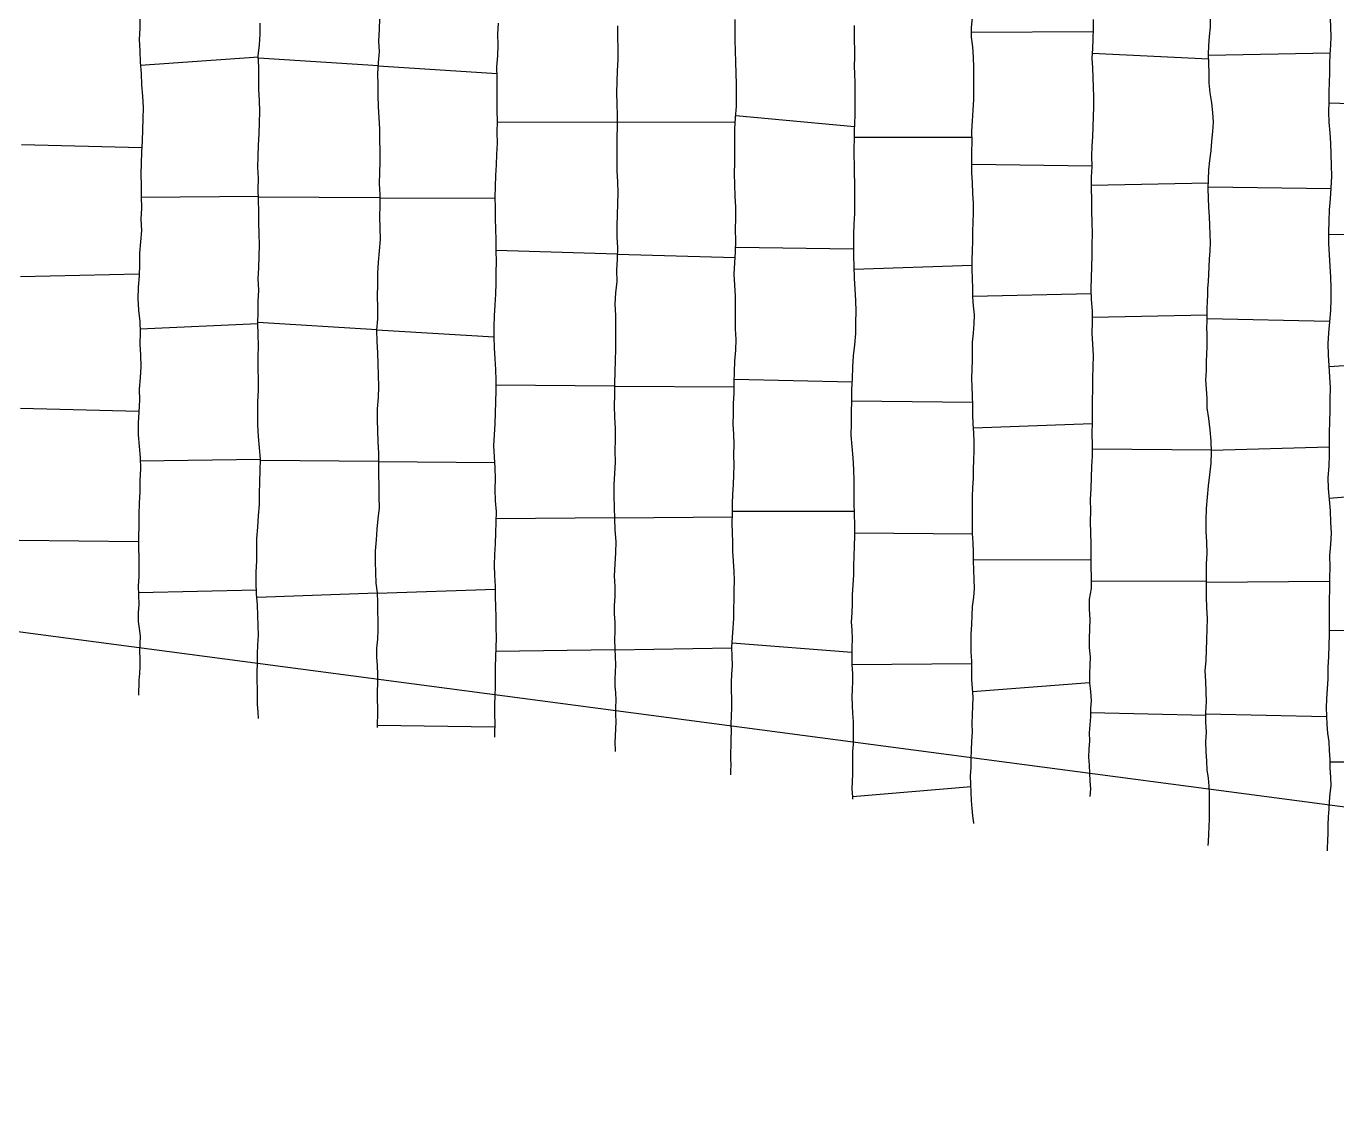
# Model space of a CAD drawing. Extents: x 703186 to 703989, y 1560402 to 1561368.
# Drawn here: x 703243.44 to 703293.05, y 1560465.22 to 1560506.27 of the extents above; entities that cross this region are included whole.
import ezdxf

# ---------------------------------------------------------------- set-up
doc = ezdxf.new("R2010")
doc.units = 0
for name, color, linetype in [('10124_2002_REAL', 30, 'Continuous'), ('AGROCAD PLL', 7, 'Continuous'), ('PANTE_2002', 7, 'Continuous')]:
    doc.layers.add(name, color=color, linetype=linetype)

msp = doc.modelspace()

# ---------------------------------------------------------------- linework, layer by layer
at = {"layer": '10124_2002_REAL'}
for points in [[(703247.7394, 1560506.6184), (703247.7377, 1560506.1966), (703247.7202, 1560505.7669), (703247.7353, 1560505.3405), (703247.756, 1560504.9093), (703247.787, 1560504.4778), (703247.8061, 1560504.0463), (703247.8404, 1560503.6149), (703247.866, 1560503.1918), (703247.8509, 1560502.7602), (703247.8364, 1560502.3386), (703247.8346, 1560501.9221), (703247.8076, 1560501.4961), (703247.788, 1560501.0777), (703247.7812, 1560500.6637), (703247.7934, 1560500.24), (703247.7967, 1560499.8125), (703247.8009, 1560499.3753), (703247.7819, 1560498.9541), (703247.8015, 1560498.5309), (703247.767, 1560498.1009), (703247.7243, 1560497.669), (703247.7267, 1560497.2426), (703247.7096, 1560496.8121), (703247.6764, 1560496.3781), (703247.6682, 1560495.9433), (703247.6881, 1560495.5173), (703247.7354, 1560495.088), (703247.7545, 1560494.661), (703247.7392, 1560494.2248), (703247.7647, 1560493.8036), (703247.7729, 1560493.366), (703247.7541, 1560492.9479), (703247.7187, 1560492.5226), (703247.7267, 1560492.1001), (703247.7028, 1560491.6647), (703247.6759, 1560491.2326), (703247.6813, 1560490.7945), (703247.7198, 1560490.3655), (703247.7538, 1560489.9352), (703247.76, 1560489.4978), (703247.7385, 1560489.0593), (703247.7367, 1560488.6266), (703247.7162, 1560488.1963), (703247.6981, 1560487.7699), (703247.7006, 1560487.3466), (703247.6863, 1560486.9229), (703247.6897, 1560486.516), (703247.7022, 1560486.1356), (703247.7064, 1560485.772), (703247.6967, 1560485.4146), (703247.6812, 1560485.0695), (703247.6898, 1560484.7103), (703247.6991, 1560484.3639), (703247.6775, 1560484.0409), (703247.6775, 1560483.7188), (703247.7214, 1560483.4481), (703247.7491, 1560483.1675), (703247.7346, 1560482.8755), (703247.7304, 1560482.5926), (703247.7466, 1560482.3057), (703247.7417, 1560482.0198), (703247.7292, 1560481.7503), (703247.7079, 1560481.4997), (703247.7049, 1560481.2916), (703247.6908, 1560481.1054), (703247.6891, 1560480.9281)], [(703252.228, 1560480.0496), (703252.2178, 1560480.2977), (703252.2001, 1560480.5737), (703252.1943, 1560480.8579), (703252.1921, 1560481.1637), (703252.187, 1560481.4764), (703252.1832, 1560481.8022), (703252.1947, 1560482.1365), (703252.1951, 1560482.4776), (703252.211, 1560482.8294), (703252.2362, 1560483.1906), (703252.218, 1560483.5647), (703252.2018, 1560483.9465), (703252.1906, 1560484.346), (703252.1602, 1560484.7677), (703252.1484, 1560485.1789), (703252.1489, 1560485.5923), (703252.1685, 1560486.0211), (703252.1633, 1560486.4365), (703252.1687, 1560486.8655), (703252.2065, 1560487.2868), (703252.2276, 1560487.7182), (703252.2726, 1560488.1499), (703252.2668, 1560488.5638), (703252.2784, 1560488.9976), (703252.2924, 1560489.4381), (703252.304, 1560489.8723), (703252.2684, 1560490.2989), (703252.227, 1560490.7286), (703252.2104, 1560491.1648), (703252.2115, 1560491.5992), (703252.2121, 1560492.035), (703252.2333, 1560492.4662), (703252.2374, 1560492.8909), (703252.2178, 1560493.3058), (703252.2242, 1560493.7314), (703252.2284, 1560494.1599), (703252.2258, 1560494.587), (703252.2068, 1560495.0094), (703252.2138, 1560495.4365), (703252.2254, 1560495.8498), (703252.2392, 1560496.2745), (703252.2254, 1560496.6959), (703252.2477, 1560497.1209), (703252.2627, 1560497.5508), (703252.2662, 1560497.9707), (703252.2559, 1560498.3971), (703252.2445, 1560498.8188), (703252.2443, 1560499.2472), (703252.2371, 1560499.6742), (703252.2187, 1560500.0955), (703252.2278, 1560500.5129), (703252.209, 1560500.9179), (703252.2142, 1560501.3426), (703252.2366, 1560501.7665), (703252.2598, 1560502.1865), (703252.2747, 1560502.6129), (703252.288, 1560503.036), (703252.2733, 1560503.4559), (703252.2452, 1560503.8745), (703252.2457, 1560504.2921), (703252.2435, 1560504.7149), (703252.2249, 1560505.14), (703252.2686, 1560505.5623), (703252.2983, 1560505.9721), (703252.3014, 1560506.3811)], [(703256.8152, 1560506.5579), (703256.7941, 1560506.1429), (703256.7731, 1560505.7117), (703256.7962, 1560505.2923), (703256.7647, 1560504.8869), (703256.7378, 1560504.4634), (703256.7439, 1560504.0476), (703256.7554, 1560503.6416), (703256.7629, 1560503.2248), (703256.7908, 1560502.7951), (703256.8083, 1560502.3844), (703256.8073, 1560501.9693), (703256.823, 1560501.5483), (703256.8217, 1560501.1362), (703256.811, 1560500.7183), (703256.7989, 1560500.3082), (703256.8259, 1560499.8914), (703256.8241, 1560499.471), (703256.8118, 1560499.0444), (703256.8222, 1560498.6245), (703256.8358, 1560498.1923), (703256.7985, 1560497.7608), (703256.7569, 1560497.3339), (703256.7322, 1560496.9072), (703256.7372, 1560496.4785), (703256.7266, 1560496.0454), (703256.7346, 1560495.6149), (703256.7312, 1560495.1853), (703256.7049, 1560494.7511), (703256.7061, 1560494.3227), (703256.7382, 1560493.8973), (703256.7512, 1560493.4727), (703256.7627, 1560493.0525), (703256.7753, 1560492.6238), (703256.7566, 1560492.1991), (703256.7299, 1560491.7796), (703256.7206, 1560491.3593), (703256.7342, 1560490.941), (703256.7514, 1560490.5202), (703256.7762, 1560490.0945), (703256.7724, 1560489.6791), (703256.7772, 1560489.2722), (703256.7902, 1560488.8564), (703256.7859, 1560488.4431), (703256.7953, 1560488.0248), (703256.7437, 1560487.6105), (703256.7061, 1560487.2104), (703256.6872, 1560486.8131), (703256.6533, 1560486.3974), (703256.6453, 1560485.9827), (703256.6616, 1560485.5691), (703256.6747, 1560485.1692), (703256.7211, 1560484.7993), (703256.7332, 1560484.4508), (703256.7412, 1560484.1074), (703256.7533, 1560483.7569), (703256.7458, 1560483.3985), (703256.7356, 1560483.0481), (703256.7038, 1560482.7057), (703256.6929, 1560482.3646), (703256.718, 1560482.0476), (703256.7354, 1560481.7161), (703256.7357, 1560481.3845), (703256.7239, 1560481.0666), (703256.7183, 1560480.7569), (703256.7367, 1560480.4669), (703256.7379, 1560480.168), (703256.7269, 1560479.8628), (703256.7246, 1560479.7021)], [(703261.1753, 1560479.3349), (703261.1769, 1560479.5091), (703261.1863, 1560479.8538), (703261.1779, 1560480.2013), (703261.1833, 1560480.5574), (703261.1878, 1560480.9056), (703261.1993, 1560481.258), (703261.2082, 1560481.6259), (703261.2021, 1560482.0054), (703261.2124, 1560482.3654), (703261.2245, 1560482.7327), (703261.2377, 1560483.104), (703261.2304, 1560483.4988), (703261.2259, 1560483.8893), (703261.2218, 1560484.2735), (703261.2068, 1560484.6652), (703261.2047, 1560485.0602), (703261.1733, 1560485.4615), (703261.17, 1560485.8536), (703261.1788, 1560486.2539), (703261.1973, 1560486.6628), (703261.2123, 1560487.0741), (703261.2277, 1560487.4797), (703261.2407, 1560487.8839), (703261.209, 1560488.2953), (703261.1875, 1560488.713), (703261.2015, 1560489.1292), (703261.1932, 1560489.5404), (703261.1618, 1560489.9563), (703261.1444, 1560490.3768), (703261.1661, 1560490.7947), (703261.1907, 1560491.2069), (703261.2059, 1560491.6211), (703261.2135, 1560492.042), (703261.2262, 1560492.4525), (703261.2252, 1560492.8584), (703261.212, 1560493.2658), (703261.1868, 1560493.674), (703261.1663, 1560494.0826), (703261.1538, 1560494.4872), (703261.1539, 1560494.8927), (703261.1598, 1560495.303), (703261.1858, 1560495.7154), (703261.2118, 1560496.1231), (703261.2277, 1560496.5336), (703261.229, 1560496.9426), (703261.2364, 1560497.3492), (703261.2255, 1560497.7561), (703261.23, 1560498.1729), (703261.2183, 1560498.5776), (703261.2029, 1560498.982), (703261.1993, 1560499.3872), (703261.1938, 1560499.7936), (703261.2016, 1560500.2003), (703261.2145, 1560500.6094), (703261.2359, 1560501.0101), (703261.2586, 1560501.4238), (703261.2771, 1560501.8295), (703261.2705, 1560502.2497), (703261.2786, 1560502.6599), (703261.2638, 1560503.0708), (703261.2611, 1560503.483), (703261.2685, 1560503.8998), (703261.2617, 1560504.3156), (703261.2594, 1560504.7301), (703261.2953, 1560505.1433), (703261.3053, 1560505.5555), (703261.2974, 1560505.9671), (703261.3113, 1560506.3774)], [(703265.8228, 1560506.2823), (703265.8269, 1560505.8576), (703265.8355, 1560505.4284), (703265.8321, 1560505.0052), (703265.8083, 1560504.5821), (703265.7896, 1560504.1652), (703265.7813, 1560503.7456), (703265.8014, 1560503.3249), (703265.8101, 1560502.9024), (703265.811, 1560502.4739), (703265.8013, 1560502.0497), (703265.7896, 1560501.6317), (703265.797, 1560501.2072), (703265.801, 1560500.7939), (703265.8218, 1560500.3772), (703265.8305, 1560499.956), (703265.8225, 1560499.5363), (703265.8045, 1560499.1198), (703265.7954, 1560498.7049), (703265.7983, 1560498.2869), (703265.8167, 1560497.8722), (703265.8044, 1560497.449), (703265.7814, 1560497.0275), (703265.7897, 1560496.5998), (703265.7472, 1560496.1739), (703265.7225, 1560495.7448), (703265.7405, 1560495.3142), (703265.7407, 1560494.8944), (703265.748, 1560494.4662), (703265.744, 1560494.0328), (703265.7349, 1560493.604), (703265.7214, 1560493.1783), (703265.7123, 1560492.738), (703265.7091, 1560492.3099), (703265.6913, 1560491.8836), (703265.7102, 1560491.4617), (703265.7371, 1560491.0309), (703265.7349, 1560490.6136), (703265.7196, 1560490.1857), (703265.7361, 1560489.7547), (703265.7087, 1560489.3229), (703265.677, 1560488.8951), (703265.6798, 1560488.466), (703265.6981, 1560488.0423), (703265.7019, 1560487.6079), (703265.7177, 1560487.1872), (703265.7526, 1560486.7545), (703265.7444, 1560486.3205), (703265.7183, 1560485.8895), (703265.7005, 1560485.4539), (703265.7249, 1560485.0437), (703265.7189, 1560484.6595), (703265.6922, 1560484.3228), (703265.6932, 1560484.0051), (703265.7247, 1560483.6802), (703265.7188, 1560483.352), (703265.7102, 1560483.0209), (703265.7258, 1560482.6839), (703265.7304, 1560482.3759), (703265.748, 1560482.0781), (703265.738, 1560481.8037), (703265.7215, 1560481.5527), (703265.7221, 1560481.283), (703265.7416, 1560481.0143), (703265.7609, 1560480.7395), (703265.7514, 1560480.4642), (703265.7489, 1560480.1895), (703265.7619, 1560479.9198), (703265.74, 1560479.6528), (703265.7385, 1560479.394), (703265.7176, 1560479.1277), (703265.7295, 1560478.8652), (703265.7297, 1560478.7887)], [(703270.1124, 1560477.9121), (703270.1079, 1560478.0633), (703270.125, 1560478.2878), (703270.114, 1560478.5088), (703270.1048, 1560478.7511), (703270.1222, 1560479.0115), (703270.1256, 1560479.2811), (703270.1314, 1560479.554), (703270.1291, 1560479.8395), (703270.134, 1560480.1422), (703270.1468, 1560480.4545), (703270.1528, 1560480.7845), (703270.1407, 1560481.1158), (703270.1398, 1560481.4196), (703270.1532, 1560481.7297), (703270.1753, 1560482.052), (703270.1576, 1560482.3957), (703270.1507, 1560482.7485), (703270.1789, 1560483.1177), (703270.1992, 1560483.484), (703270.2193, 1560483.8376), (703270.2301, 1560484.1965), (703270.2397, 1560484.5535), (703270.243, 1560484.9019), (703270.2461, 1560485.2671), (703270.2332, 1560485.6308), (703270.2088, 1560486.0066), (703270.1928, 1560486.374), (703270.1925, 1560486.7242), (703270.1735, 1560487.0789), (703270.1671, 1560487.4422), (703270.1749, 1560487.806), (703270.1758, 1560488.1741), (703270.1845, 1560488.5424), (703270.2132, 1560488.9065), (703270.2308, 1560489.2712), (703270.2323, 1560489.6422), (703270.2292, 1560490.0292), (703270.2414, 1560490.4206), (703270.2272, 1560490.813), (703270.194, 1560491.198), (703270.208, 1560491.589), (703270.2072, 1560491.9722), (703270.2346, 1560492.3654), (703270.2393, 1560492.7708), (703270.2481, 1560493.1747), (703270.2666, 1560493.5805), (703270.2943, 1560493.9934), (703270.3119, 1560494.3952), (703270.2929, 1560494.8056), (703270.2831, 1560495.2166), (703270.2873, 1560495.6315), (703270.2884, 1560496.0422), (703270.2572, 1560496.4597), (703270.2428, 1560496.8755), (703270.2629, 1560497.2993), (703270.2899, 1560497.721), (703270.295, 1560498.1438), (703270.29, 1560498.5644), (703270.303, 1560498.9915), (703270.3038, 1560499.4145), (703270.2772, 1560499.8315), (703270.2604, 1560500.2578), (703270.254, 1560500.6863), (703270.2568, 1560501.1039), (703270.2571, 1560501.5267), (703270.259, 1560501.9508), (703270.2642, 1560502.3742), (703270.2919, 1560502.7996), (703270.3312, 1560503.2224), (703270.3288, 1560503.6493), (703270.3314, 1560504.068), (703270.3158, 1560504.4852), (703270.3029, 1560504.9094), (703270.2894, 1560505.3312), (703270.2812, 1560505.7385), (703270.2772, 1560506.1416), (703270.2713, 1560506.5196)], [(703274.7836, 1560506.2936), (703274.7751, 1560505.9832), (703274.7786, 1560505.6944), (703274.7857, 1560505.398), (703274.7865, 1560505.084), (703274.7813, 1560504.7649), (703274.7958, 1560504.4502), (703274.8011, 1560504.1428), (703274.806, 1560503.8333), (703274.8014, 1560503.5247), (703274.8039, 1560503.2074), (703274.8025, 1560502.8992), (703274.7962, 1560502.5931), (703274.7783, 1560502.2888), (703274.7778, 1560501.9801), (703274.7649, 1560501.6726), (703274.7672, 1560501.3584), (703274.7756, 1560501.0275), (703274.7833, 1560500.6822), (703274.7872, 1560500.3186), (703274.7902, 1560499.9447), (703274.7925, 1560499.5588), (703274.7864, 1560499.1698), (703274.767, 1560498.7748), (703274.7576, 1560498.377), (703274.7554, 1560497.972), (703274.7556, 1560497.5736), (703274.7685, 1560497.1601), (703274.7826, 1560496.7282), (703274.8035, 1560496.3047), (703274.8289, 1560495.8746), (703274.8378, 1560495.4574), (703274.8342, 1560495.045), (703274.8344, 1560494.6237), (703274.7982, 1560494.1986), (703274.7419, 1560493.7827), (703274.7141, 1560493.3507), (703274.7077, 1560492.9215), (703274.6847, 1560492.5083), (703274.6799, 1560492.0736), (703274.6709, 1560491.6388), (703274.6612, 1560491.2096), (703274.6593, 1560490.7776), (703274.6918, 1560490.3429), (703274.7269, 1560489.919), (703274.7581, 1560489.4802), (703274.7648, 1560489.05), (703274.7712, 1560488.639), (703274.7727, 1560488.2111), (703274.7822, 1560487.7897), (703274.7949, 1560487.3806), (703274.7917, 1560486.9664), (703274.7834, 1560486.571), (703274.7611, 1560486.196), (703274.7501, 1560485.8427), (703274.7485, 1560485.4854), (703274.7341, 1560485.1099), (703274.7064, 1560484.7339), (703274.7021, 1560484.3827), (703274.6924, 1560484.0468), (703274.6688, 1560483.7101), (703274.6911, 1560483.389), (703274.6981, 1560483.0676), (703274.6917, 1560482.7319), (703274.6897, 1560482.399), (703274.6931, 1560482.072), (703274.715, 1560481.7502), (703274.7214, 1560481.4432), (703274.7051, 1560481.1442), (703274.6929, 1560480.8532), (703274.7075, 1560480.543), (703274.715, 1560480.2363), (703274.7359, 1560479.9302), (703274.7393, 1560479.6468), (703274.7352, 1560479.3617), (703274.7383, 1560479.077), (703274.7203, 1560478.7929), (703274.7206, 1560478.4997), (703274.7205, 1560478.2174), (703274.714, 1560477.936), (703274.7027, 1560477.6524), (703274.6958, 1560477.3634), (703274.7203, 1560477.0726), (703274.7174, 1560476.9911)], [(703279.3095, 1560476.0727), (703279.3083, 1560476.0953), (703279.2714, 1560476.3637), (703279.2424, 1560476.6409), (703279.2227, 1560476.936), (703279.2127, 1560477.2452), (703279.1968, 1560477.5685), (703279.1865, 1560477.8767), (703279.2094, 1560478.1925), (703279.2141, 1560478.5148), (703279.2175, 1560478.8511), (703279.2294, 1560479.1852), (703279.2531, 1560479.5232), (703279.2457, 1560479.8531), (703279.2524, 1560480.188), (703279.2724, 1560480.5165), (703279.2811, 1560480.8511), (703279.2543, 1560481.19), (703279.2315, 1560481.5267), (703279.2292, 1560481.8707), (703279.2299, 1560482.2153), (703279.2127, 1560482.5641), (703279.2057, 1560482.9126), (703279.2127, 1560483.2453), (703279.2284, 1560483.5976), (703279.25, 1560483.9422), (703279.2621, 1560484.2864), (703279.3073, 1560484.6369), (703279.3279, 1560484.966), (703279.327, 1560485.3154), (703279.3071, 1560485.6647), (703279.292, 1560486.0124), (703279.2912, 1560486.3585), (703279.2817, 1560486.7018), (703279.2552, 1560487.0552), (703279.2528, 1560487.4023), (703279.2527, 1560487.7439), (703279.2571, 1560488.0934), (703279.2566, 1560488.4406), (703279.269, 1560488.7905), (703279.2911, 1560489.134), (703279.295, 1560489.4843), (703279.309, 1560489.8328), (703279.3215, 1560490.1807), (703279.3237, 1560490.5262), (703279.3027, 1560490.8666), (703279.2899, 1560491.2114), (703279.2754, 1560491.5506), (703279.2705, 1560491.9046), (703279.2551, 1560492.2611), (703279.2403, 1560492.6042), (703279.2322, 1560492.9392), (703279.2445, 1560493.2763), (703279.2621, 1560493.617), (703279.2595, 1560493.9584), (703279.2622, 1560494.3012), (703279.2905, 1560494.6451), (703279.3174, 1560494.9914), (703279.3312, 1560495.3284), (703279.2905, 1560495.6723), (703279.2741, 1560496.0124), (703279.2672, 1560496.3483), (703279.2558, 1560496.6933), (703279.2397, 1560497.0567), (703279.2464, 1560497.4022), (703279.2541, 1560497.7663), (703279.2654, 1560498.1278), (703279.2663, 1560498.4883), (703279.2813, 1560498.8392), (703279.3014, 1560499.1989), (703279.297, 1560499.568), (703279.2728, 1560499.9484), (703279.2566, 1560500.3302), (703279.2326, 1560500.7187), (703279.2381, 1560501.1173), (703279.2311, 1560501.5049), (703279.2468, 1560501.892), (703279.2385, 1560502.2901), (703279.2526, 1560502.6827), (703279.2858, 1560503.0921), (703279.3036, 1560503.5021), (703279.3103, 1560503.912), (703279.3031, 1560504.3185), (703279.3046, 1560504.7081), (703279.2951, 1560505.0955), (703279.2693, 1560505.4869), (703279.2229, 1560505.8546), (703279.2204, 1560506.222), (703279.255, 1560506.5887)], [(703283.824, 1560506.527), (703283.8239, 1560506.1618), (703283.8143, 1560505.7907), (703283.7973, 1560505.4276), (703283.7798, 1560505.0603), (703283.7993, 1560504.6961), (703283.8089, 1560504.326), (703283.8263, 1560503.9587), (703283.8358, 1560503.5841), (703283.8424, 1560503.2096), (703283.8308, 1560502.8422), (703283.815, 1560502.4595), (703283.8043, 1560502.0919), (703283.7734, 1560501.7253), (703283.7674, 1560501.3454), (703283.7693, 1560500.9537), (703283.7469, 1560500.5472), (703283.7552, 1560500.1278), (703283.7572, 1560499.6958), (703283.7639, 1560499.2675), (703283.7706, 1560498.8432), (703283.7852, 1560498.413), (703283.7732, 1560497.9907), (703283.7744, 1560497.572), (703283.7656, 1560497.1515), (703283.7521, 1560496.7319), (703283.7394, 1560496.3225), (703283.7547, 1560495.9136), (703283.7835, 1560495.4875), (703283.7922, 1560495.0616), (703283.7759, 1560494.6404), (703283.8013, 1560494.2204), (703283.8221, 1560493.7914), (703283.8075, 1560493.3645), (703283.7995, 1560492.9369), (703283.7992, 1560492.5232), (703283.7913, 1560492.0953), (703283.7906, 1560491.6736), (703283.7855, 1560491.2569), (703283.7803, 1560490.8296), (703283.788, 1560490.4059), (703283.7853, 1560489.9927), (703283.7609, 1560489.5846), (703283.7537, 1560489.1686), (703283.7341, 1560488.7558), (703283.7083, 1560488.3352), (703283.7284, 1560487.9093), (703283.7093, 1560487.4903), (703283.7263, 1560487.0804), (703283.7436, 1560486.6646), (703283.7392, 1560486.2445), (703283.7427, 1560485.82), (703283.745, 1560485.3954), (703283.7445, 1560484.97), (703283.6742, 1560484.5658), (703283.6697, 1560484.1839), (703283.6978, 1560483.7971), (703283.6837, 1560483.4305), (703283.672, 1560483.0814), (703283.679, 1560482.724), (703283.7121, 1560482.3833), (703283.7036, 1560482.0585), (703283.6904, 1560481.7299), (703283.6897, 1560481.4008), (703283.7255, 1560481.0688), (703283.7445, 1560480.7317), (703283.7282, 1560480.4125), (703283.7216, 1560480.1109), (703283.7003, 1560479.8005), (703283.6774, 1560479.4979), (703283.689, 1560479.1972), (703283.6579, 1560478.8867), (703283.6501, 1560478.5782), (703283.6782, 1560478.2764), (703283.6852, 1560477.9728), (703283.706, 1560477.6762), (703283.7195, 1560477.3862), (703283.6991, 1560477.0892)], [(703288.1851, 1560475.2275), (703288.1885, 1560475.3777), (703288.1997, 1560475.6574), (703288.2222, 1560475.9446), (703288.2349, 1560476.247), (703288.2337, 1560476.5539), (703288.2355, 1560476.8702), (703288.2337, 1560477.1737), (703288.2157, 1560477.478), (703288.1886, 1560477.7875), (703288.1381, 1560478.0941), (703288.1228, 1560478.4296), (703288.1074, 1560478.7898), (703288.0957, 1560479.1593), (703288.1133, 1560479.525), (703288.0869, 1560479.9019), (703288.0948, 1560480.2893), (703288.1115, 1560480.6792), (703288.1077, 1560481.0724), (703288.0938, 1560481.455), (703288.0711, 1560481.8447), (703288.1029, 1560482.245), (703288.1146, 1560482.6357), (703288.1267, 1560483.0282), (703288.1398, 1560483.4341), (703288.1487, 1560483.8348), (703288.1335, 1560484.2435), (703288.1164, 1560484.6507), (703288.1128, 1560485.0675), (703288.1101, 1560485.4831), (703288.119, 1560485.892), (703288.141, 1560486.311), (703288.1314, 1560486.7248), (703288.1081, 1560487.1433), (703288.1019, 1560487.5737), (703288.1204, 1560487.9989), (703288.1554, 1560488.4251), (703288.186, 1560488.8518), (703288.2434, 1560489.2769), (703288.2869, 1560489.7129), (703288.3085, 1560490.1333), (703288.2957, 1560490.5531), (703288.2539, 1560490.9825), (703288.2026, 1560491.4111), (703288.1383, 1560491.8081), (703288.1395, 1560492.1698), (703288.1181, 1560492.5274), (703288.0967, 1560492.8735), (703288.1101, 1560493.2203), (703288.1175, 1560493.5527), (703288.1329, 1560493.8516), (703288.1375, 1560494.1241), (703288.1367, 1560494.3727), (703288.1394, 1560494.6049), (703288.1343, 1560494.8448), (703288.1369, 1560495.0986), (703288.1419, 1560495.3425), (703288.145, 1560495.5854), (703288.1517, 1560495.8358), (703288.1613, 1560496.0874), (703288.1718, 1560496.3366), (703288.1871, 1560496.5912), (703288.1981, 1560496.8662), (703288.2119, 1560497.1524), (703288.2289, 1560497.4414), (703288.2553, 1560497.7531), (703288.267, 1560498.0644), (703288.2589, 1560498.3917), (703288.2396, 1560498.7215), (703288.2239, 1560499.0537), (703288.2026, 1560499.4057), (703288.193, 1560499.7642), (703288.1843, 1560500.1096), (703288.1894, 1560500.4586), (703288.2057, 1560500.8253), (703288.2461, 1560501.1836), (703288.2912, 1560501.5469), (703288.3181, 1560501.9161), (703288.3579, 1560502.2756), (703288.3768, 1560502.6339), (703288.3618, 1560502.9968), (703288.3217, 1560503.3669), (703288.2502, 1560503.7404), (703288.2195, 1560504.124), (703288.2175, 1560504.4908), (703288.2044, 1560504.8598), (703288.197, 1560505.2006), (703288.2022, 1560505.537), (703288.2347, 1560505.883), (703288.2718, 1560506.2313), (703288.2689, 1560506.5772)], [(703292.7995, 1560506.5607), (703292.8052, 1560506.2207), (703292.8201, 1560505.8807), (703292.8085, 1560505.5498), (703292.7886, 1560505.1986), (703292.7726, 1560504.8423), (703292.7684, 1560504.4897), (703292.7563, 1560504.1358), (703292.7473, 1560503.7781), (703292.747, 1560503.3969), (703292.7352, 1560503.0149), (703292.7462, 1560502.6292), (703292.7825, 1560502.2343), (703292.8153, 1560501.8358), (703292.8268, 1560501.424), (703292.8397, 1560501.0088), (703292.8423, 1560500.5796), (703292.8249, 1560500.1478), (703292.7912, 1560499.7289), (703292.7634, 1560499.3094), (703292.7523, 1560498.8781), (703292.7358, 1560498.461), (703292.7395, 1560498.0355), (703292.7587, 1560497.6037), (703292.7904, 1560497.1781), (703292.8102, 1560496.7563), (703292.82, 1560496.3416), (703292.8216, 1560495.9152), (703292.8054, 1560495.4964), (703292.7678, 1560495.0745), (703292.737, 1560494.649), (703292.7133, 1560494.2331), (703292.7197, 1560493.8215), (703292.7456, 1560493.4066), (703292.7719, 1560492.991), (703292.7913, 1560492.5667), (703292.7871, 1560492.1411), (703292.783, 1560491.7129), (703292.7756, 1560491.2975), (703292.7648, 1560490.8646), (703292.7587, 1560490.4478), (703292.7563, 1560490.0258), (703292.7514, 1560489.5974), (703292.7122, 1560489.1721), (703292.7221, 1560488.7523), (703292.7554, 1560488.3354), (703292.798, 1560487.9136), (703292.8082, 1560487.485), (703292.8345, 1560487.0601), (703292.808, 1560486.6408), (703292.7762, 1560486.2239), (703292.778, 1560485.7921), (703292.7697, 1560485.3655), (703292.7664, 1560484.9508), (703292.7644, 1560484.524), (703292.7618, 1560484.0903), (703292.7586, 1560483.6714), (703292.7558, 1560483.2474), (703292.7477, 1560482.8121), (703292.7302, 1560482.3946), (703292.7096, 1560481.9784), (703292.7054, 1560481.5527), (703292.686, 1560481.163), (703292.6631, 1560480.7948), (703292.6463, 1560480.448), (703292.6584, 1560480.1467), (703292.6748, 1560479.8182), (703292.702, 1560479.4891), (703292.7404, 1560479.1606), (703292.76, 1560478.8261), (703292.7856, 1560478.4973), (703292.7853, 1560478.1671), (703292.8103, 1560477.8272), (703292.8201, 1560477.504), (703292.7883, 1560477.1907), (703292.7587, 1560476.9002), (703292.7478, 1560476.6225), (703292.7238, 1560476.3185), (703292.7112, 1560476.0047), (703292.708, 1560475.7044), (703292.6917, 1560475.4083), (703292.6795, 1560475.1387), (703292.6833, 1560475.0261)]]:
    msp.add_lwpolyline(points, dxfattribs=at)
at = {"layer": 'AGROCAD PLL', "color": 1, "true_color": 0xff0000}
for points in [[(703279.2217, 1560506.0356), (703283.8214, 1560506.0669)], [(703288.1978, 1560505.1652), (703292.7924, 1560505.265)], [(703292.7462, 1560503.37), (703297.2948, 1560503.2295)], [(703243.2656, 1560501.7869), (703247.819, 1560501.6765)], [(703288.1854, 1560500.1851), (703292.8224, 1560500.1173)], [(703256.8254, 1560499.7664), (703252.2322, 1560499.7861)], [(703256.8254, 1560499.7664), (703252.2322, 1560499.7861)], [(703265.8097, 1560497.6327), (703261.2252, 1560497.7659)], [(703265.8097, 1560497.6327), (703261.2252, 1560497.7659)], [(703265.8097, 1560497.6327), (703261.2256, 1560497.7659)], [(703265.8097, 1560497.6327), (703261.2256, 1560497.7659)], [(703288.1388, 1560495.1904), (703292.7697, 1560495.0955)], [(703274.6799, 1560492.0755), (703279.2653, 1560492.0249)], [(703270.1751, 1560487.9036), (703274.7799, 1560487.8923)], [(703288.1118, 1560485.2141), (703292.7687, 1560485.2443)], [(703256.7215, 1560484.7874), (703252.1702, 1560484.6294)], [(703256.7215, 1560484.7874), (703252.1702, 1560484.6294)], [(703288.0933, 1560480.218), (703292.6595, 1560480.1248)]]:
    msp.add_lwpolyline(points, dxfattribs=at)
at = {"layer": 'AGROCAD PLL', "color": 3, "true_color": 0x00ff00}
for points in [[(703247.7648, 1560504.7865), (703252.2263, 1560505.1071)], [(703256.7568, 1560504.7628), (703252.2288, 1560505.0504)], [(703256.7568, 1560504.7628), (703252.2288, 1560505.0504)], [(703256.7568, 1560504.7628), (703261.2608, 1560504.4767)], [(703270.3004, 1560502.8908), (703274.7892, 1560502.4736)], [(703265.8107, 1560502.6306), (703261.2778, 1560502.6211)], [(703265.8107, 1560502.6306), (703261.2778, 1560502.6211)], [(703265.8107, 1560502.6306), (703270.2815, 1560502.64)], [(703274.7779, 1560502.0656), (703279.2433, 1560502.0584)], [(703279.2371, 1560501.0421), (703283.7692, 1560500.9795)], [(703292.7365, 1560498.3768), (703297.2705, 1560498.4163)], [(703270.292, 1560497.8936), (703274.7555, 1560497.8398)], [(703265.8097, 1560497.6327), (703270.2759, 1560497.5029)], [(703243.2253, 1560496.7928), (703247.7128, 1560496.8934)], [(703274.7715, 1560497.067), (703279.2427, 1560497.213)], [(703279.2734, 1560496.0458), (703283.7463, 1560496.1377)], [(703247.7482, 1560494.8014), (703252.2072, 1560495.0008)], [(703247.7482, 1560494.8014), (703252.2067, 1560495.0008)], [(703256.7062, 1560494.7723), (703252.2074, 1560495.0448)], [(703256.7062, 1560494.7723), (703252.2074, 1560495.0448)], [(703256.7062, 1560494.7723), (703261.1538, 1560494.5029)], [(703292.747, 1560493.3837), (703297.2615, 1560493.6694)], [(703270.2421, 1560492.8988), (703274.701, 1560492.8016)], [(703265.7115, 1560492.6372), (703261.2257, 1560492.6707)], [(703265.7115, 1560492.6372), (703261.2257, 1560492.6707)], [(703265.7115, 1560492.6372), (703270.2374, 1560492.6033)], [(703243.22, 1560491.7965), (703247.7042, 1560491.6895)], [(703279.2958, 1560491.053), (703283.785, 1560491.2196)], [(703247.7556, 1560489.8092), (703252.304, 1560489.8737)], [(703247.7556, 1560489.8092), (703252.3039, 1560489.8737)], [(703283.787, 1560490.2533), (703288.3057, 1560490.2238)], [(703288.3064, 1560490.203), (703292.7581, 1560490.3388)], [(703256.7733, 1560489.7767), (703252.3025, 1560489.8176)], [(703256.7733, 1560489.7767), (703252.3025, 1560489.8176)], [(703292.7512, 1560488.3883), (703297.2588, 1560488.7484)], [(703265.7016, 1560487.6419), (703261.2317, 1560487.6028)], [(703265.7016, 1560487.6419), (703261.2317, 1560487.6028)], [(703265.7016, 1560487.6419), (703270.1722, 1560487.681)], [(703274.7926, 1560487.0799), (703279.2559, 1560487.0454)], [(703274.7926, 1560487.0799), (703279.2553, 1560487.0454)], [(703243.1681, 1560486.8012), (703247.6878, 1560486.7493)], [(703247.6874, 1560484.8117), (703252.1559, 1560484.9187)], [(703256.7215, 1560484.7874), (703261.2053, 1560484.9431)], [(703292.7568, 1560483.3938), (703297.2943, 1560483.3638)], [(703265.7263, 1560482.6487), (703261.2195, 1560482.5814)], [(703265.7263, 1560482.6487), (703261.2195, 1560482.5814)], [(703270.1629, 1560482.9077), (703274.6907, 1560482.5618)], [(703274.693, 1560482.084), (703279.2297, 1560482.1312)], [(703256.7259, 1560479.7923), (703261.1829, 1560479.7285)], [(703292.7855, 1560478.4019), (703297.2779, 1560478.3978)], [(703274.7189, 1560477.0887), (703279.2018, 1560477.4664)]]:
    msp.add_lwpolyline(points, dxfattribs=at)
at = {"layer": 'AGROCAD PLL', "color": 5, "true_color": 0x0000ff}
for points in [[(703283.7886, 1560505.2446), (703288.2006, 1560505.0344)], [(703283.7528, 1560500.2488), (703288.1876, 1560500.3365)], [(703247.7969, 1560499.792), (703252.2301, 1560499.8346)], [(703256.8254, 1560499.7664), (703261.1944, 1560499.7477)], [(703283.7883, 1560495.2511), (703288.1419, 1560495.3401)], [(703283.7883, 1560495.2511), (703288.1419, 1560495.3401)], [(703256.7733, 1560489.7767), (703261.1784, 1560489.7364)], [(703279.2919, 1560486.0564), (703283.7407, 1560486.0667)], [(703283.7448, 1560485.257), (703288.1116, 1560485.2519)], [(703265.7263, 1560482.6487), (703270.1514, 1560482.7148)], [(703279.2643, 1560481.0638), (703283.6897, 1560481.4138)], [(703279.2643, 1560481.0638), (703283.6883, 1560481.4136)], [(703283.7251, 1560480.2696), (703288.0924, 1560480.174)]]:
    msp.add_lwpolyline(points, dxfattribs=at)
at = {"layer": 'PANTE_2002'}
msp.add_lwpolyline([(703354.1452, 1560497.5398), (703357.1879, 1560497.1429), (703362.678, 1560496.0184), (703366.9114, 1560495.0924), (703370.814, 1560494.3648), (703375.5103, 1560493.7694), (703379.2145, 1560494.2986), (703382.4557, 1560494.7616), (703383.3156, 1560494.8278), (703389.7979, 1560490.396), (703396.5875, 1560485.3489), (703394.7006, 1560483.5049), (703386.2339, 1560467.3124), (703385.1142, 1560465.2222), (703340.9027, 1560470.3999), (703188.406, 1560490.5634), (703189.034, 1560527.7938), (703189.3258, 1560565.7267), (703212.7612, 1560547.2147), (703236.8912, 1560533.7738), (703270.4405, 1560520.7563), (703324.3097, 1560503.5054), (703354.1452, 1560497.5398)], close=True, dxfattribs=at)

doc.saveas('drawing.dxf')
